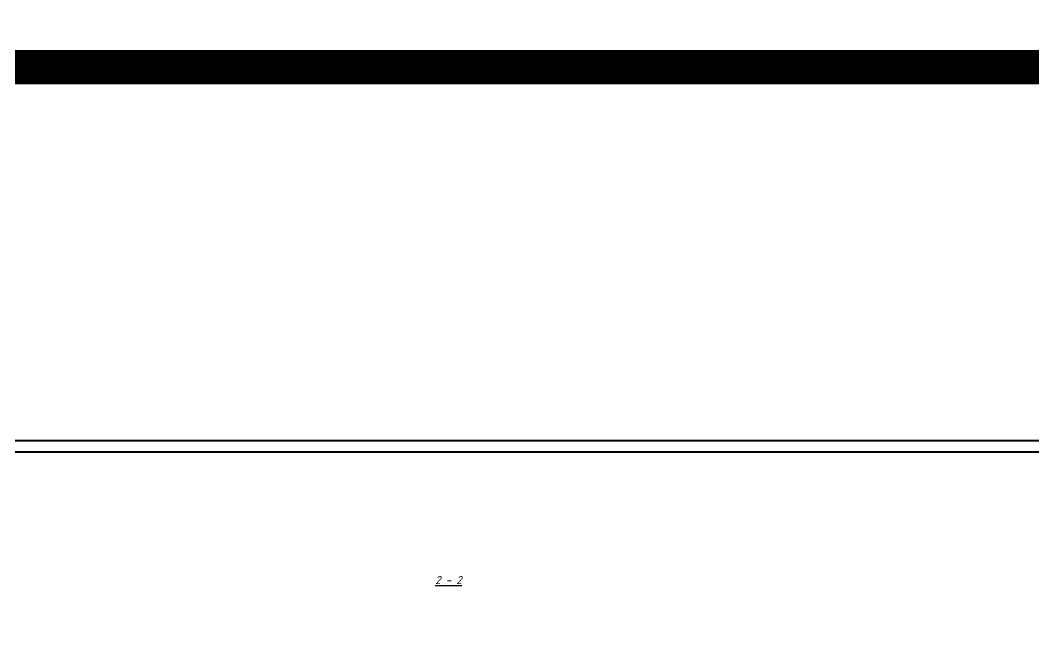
# Model space of a CAD drawing. Header units: millimetres. Extents: x -123149 to 90750, y -868758 to 226421.
# Drawn here: x 12633 to 56939, y 134719 to 161482 of the extents above; entities that cross this region are included whole.
import ezdxf
from ezdxf.enums import TextEntityAlignment as Align

# ---------------------------------------------------------------- set-up
doc = ezdxf.new("R2010")
doc.units = ezdxf.units.MM
doc.layers.get('0').update_dxf_attribs({"lineweight": 5})
doc.layers.add('k_ Позиции', color=1, linetype='Continuous')
doc.layers.add('k_ Рамка', color=7, linetype='Continuous', lineweight=40)
doc.layers.add('NoPrint', color=18, linetype='Continuous', plot=False)
doc.styles.add('STEP PR', font='isocpeui.ttf')

# ---------------------------------------------------------------- blocks, each defined once
blk = doc.blocks.new('*U2786')
for points in [[(594, -420), (0, -420), (0, 0), (594, 0)], [(20, -415), (589, -415), (589, -5), (20, -5)]]:
    blk.add_lwpolyline(points, close=True)
at = {"style": 'STEP PR'}
blk.add_attdef('N.ЛИСТА', text='', height=3.5, dxfattribs=at).set_placement((561.5, -395), align=Align.MIDDLE_CENTER)
for tag, p in [('НАИМ.', (503, -403.77)), ('НАИМЕНОВАН.', (503, -408.77)), ('НАИМЕНОВАНИЕ', (503, -413.77))]:
    blk.add_attdef(tag, text='', height=3, dxfattribs=at).set_placement(p, align=Align.CENTER)
blk.add_attdef('ФОРМАТ', (548.85, -418.92), '', height=3, dxfattribs=at)

msp = doc.modelspace()

# ---------------------------------------------------------------- linework, layer by layer
at = {"layer": 'NoPrint', "color": 3, "const_width": 1500}
for points in [[(-8968.89107, 225670.9937), (90000, 225670.9937), (90000, 159427.78543), (-8968.89107, 159427.78543)], [(-8968.89107, 159427.78543), (90000, 159427.78543), (90000, 96760.38757), (-8968.89107, 96760.38757)]]:
    msp.add_lwpolyline(points, close=True, dxfattribs=at)

# ---------------------------------------------------------------- block references
at = {"layer": 'k_ Рамка', "xscale": 100, "yscale": 100, "zscale": 100}
msp.add_blockref('*U2786', (2308.19143, 143083.2286), dxfattribs=at)

# ---------------------------------------------------------------- texts
at = {"layer": 'k_ Позиции', "linetype": 'ByBlock', "insert": (31351.97286, 136982.73937, 0), "char_height": 350, "width": 4790.7933152, "attachment_point": 5, "style": 'STEP PR'}
msp.add_mtext('{\\fISOCPEUR|b1|i1|c204|p34;\\L2 - 2}', dxfattribs=at)

doc.saveas('drawing.dxf')
